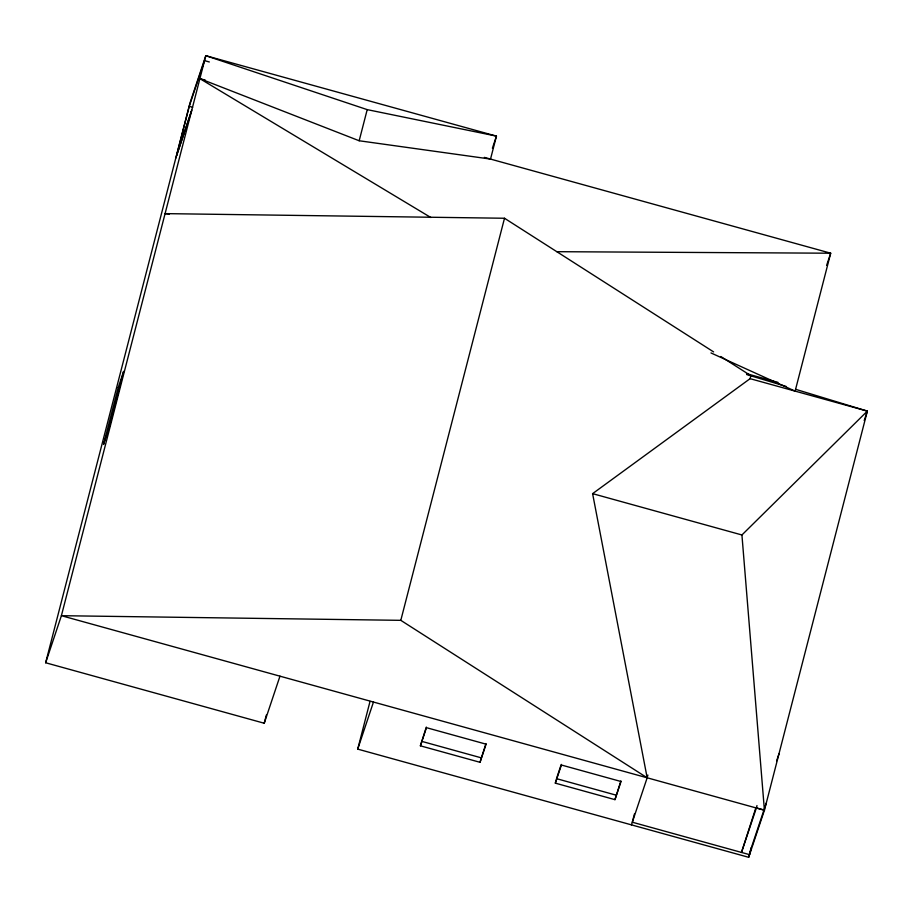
<?xml version="1.0" encoding="UTF-8"?>
<svg xmlns="http://www.w3.org/2000/svg" width="913" height="913" viewBox="0 0 913 913"><rect width="100%" height="100%" fill="white"/><g stroke="black" fill="none" stroke-linecap="round" stroke-linejoin="round"><path stroke-width="1.37" d="M279.971 676.179L264.234 723.244L45.65 662.758L190.064 102.758L205.813 55.693L496.444 136.117L490.521 159.079L359.174 140.762L199.89 78.655L430.822 217.511M209.328 61.97L204.535 60.646L189.253 106.307L176.517 155.689L191.798 110.028M359.174 140.762L367.209 109.628L205.813 55.693L61.399 615.693L45.65 662.758M264.234 723.244L266.334 715.062M755.93 807.606L741.482 852.422L756.375 807.914L764.455 810.151L748.683 857.307L357.725 749.117L370.027 701.401M631.431 824.861L647.169 777.796L400.807 620.338L504.501 218.253L165.082 213.619L169.316 214.11M420.391 745.818L426.462 727.672L486.093 744.175L480.021 762.309L420.391 745.818L426.325 727.068M480.021 762.309L485.956 743.559M555.332 783.149L561.404 765.014L621.034 781.517L614.963 799.651L555.332 783.149L556.2 779.782M614.963 799.651L620.886 780.9M634.432 813.985L632.31 822.214L749.562 854.659L751.376 847.618M647.876 775.057L647.169 777.796L592.605 493.648L750.098 378.667L750.863 375.711L720.814 356.515M756.375 807.914L756.98 805.563M748.683 857.307L751.148 847.709M400.807 620.338L61.399 615.693L764.421 810.242L867.35 411.112L795.588 389.303M175.787 158.132L191.525 111.066M492.392 148.226L496.444 136.117L367.209 109.628M357.725 749.117L373.463 702.051M561.267 764.398L556.496 778.652L616.115 795.155M826.642 265.318L830.693 253.209L484.369 157.378M864.2 420.528L867.35 411.112L750.098 378.667M776.666 760.78L778.915 754.047M751.833 846.271L766.269 803.109M764.421 810.242L741.927 534.972L867.35 411.112M556.896 251.691L830.693 253.209L795.12 391.129L710.976 352.943M199.89 78.655L205.379 80.173M189.253 106.307L192.666 107.255M746.503 373.657L778.07 382.399M746.754 374.581L786.104 386.427M592.605 493.648L741.927 534.972M421.555 741.31L481.185 757.813M504.501 218.253L713.601 351.904M118.222 387.534L103.546 444.471L108.967 428.277L123.643 371.34L118.222 387.534"/></g></svg>
